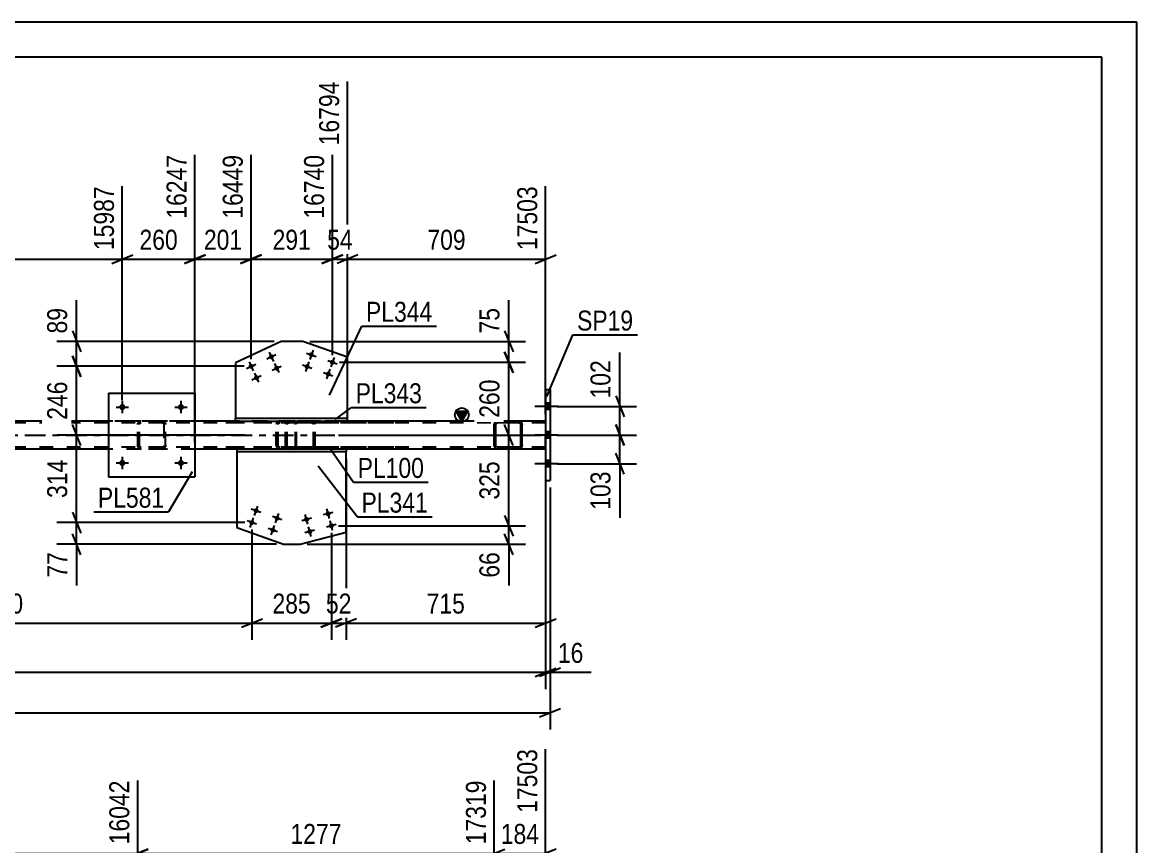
# Model space of a CAD drawing. Header units: millimetres. Extents: x 0 to 841, y 0 to 594.
# Drawn here: x 681.4 to 841, y 476.1 to 594 of the extents above; entities that cross this region are included whole.
import ezdxf

# ---------------------------------------------------------------- set-up
doc = ezdxf.new("R2010")
doc.units = ezdxf.units.MM
doc.linetypes.add('DXK_LINE_DOT2', pattern=[3.9198, 1.9599, -1.9599])
doc.linetypes.add('DXK_LINE_DOT3', pattern=[5.9187, 2.979, -0.9799, 0.9799, -0.9799])
doc.styles.add('Arial Narrow', font='ARIALN.TTF', dxfattribs={"height": 0.2})

# ---------------------------------------------------------------- blocks, each defined once
blk = doc.blocks.new('Unknown-122568727-1133')
at = {"color": 5, "linetype": 'Continuous'}
for p, q in [((841, 594), (0, 594)), ((841, 0), (841, 594)), ((836, 589), (5, 589)), ((836, 5), (836, 589))]:
    blk.add_line(p, q, dxfattribs=at)
blk = doc.blocks.new('Bolt-122568727-3893 - 3869')
at = {"linetype": 'Continuous'}
for points in [[(725.27, 523.31), (725.19, 523.29), (725.12, 523.29), (725.04, 523.31), (724.98, 523.34), (724.92, 523.39), (724.87, 523.45), (724.83, 523.51), (724.81, 523.59), (724.81, 523.66), (724.82, 523.74), (724.84, 523.81), (724.88, 523.87), (724.93, 523.92), (724.99, 523.97), (725.06, 524), (725.14, 524.01), (725.21, 524.01), (725.29, 523.99), (725.35, 523.96), (725.41, 523.91), (725.46, 523.85), (725.5, 523.79), (725.52, 523.72), (725.53, 523.64), (725.52, 523.57), (725.49, 523.49), (725.45, 523.43), (725.4, 523.38), (725.34, 523.33)], [(722.17, 522.48), (722.1, 522.47), (722.03, 522.47), (721.95, 522.49), (721.88, 522.52), (721.82, 522.57), (721.78, 522.62), (721.74, 522.69), (721.72, 522.76), (721.71, 522.84), (721.72, 522.91), (721.75, 522.98), (721.79, 523.05), (721.84, 523.1), (721.9, 523.14), (721.97, 523.17), (722.05, 523.19), (722.12, 523.18), (722.19, 523.17), (722.26, 523.13), (722.32, 523.09), (722.37, 523.03), (722.41, 522.96), (722.43, 522.89), (722.43, 522.82), (722.42, 522.74), (722.4, 522.67), (722.36, 522.61), (722.31, 522.55), (722.24, 522.51)], [(725.73, 521.57), (725.66, 521.55), (725.58, 521.55), (725.51, 521.57), (725.44, 521.6), (725.38, 521.65), (725.33, 521.71), (725.3, 521.77), (725.27, 521.85), (725.27, 521.92), (725.28, 522), (725.3, 522.07), (725.34, 522.13), (725.39, 522.19), (725.46, 522.23), (725.53, 522.26), (725.6, 522.27), (725.68, 522.27), (725.75, 522.25), (725.82, 522.22), (725.88, 522.17), (725.93, 522.11), (725.96, 522.05), (725.98, 521.98), (725.99, 521.9), (725.98, 521.83), (725.95, 521.76), (725.91, 521.69), (725.86, 521.64), (725.8, 521.59)], [(722.64, 520.74), (722.56, 520.73), (722.49, 520.73), (722.41, 520.75), (722.35, 520.78), (722.29, 520.83), (722.24, 520.89), (722.2, 520.95), (722.18, 521.02), (722.18, 521.1), (722.19, 521.17), (722.21, 521.24), (722.25, 521.31), (722.3, 521.36), (722.36, 521.41), (722.43, 521.43), (722.51, 521.45), (722.58, 521.45), (722.66, 521.43), (722.72, 521.39), (722.78, 521.35), (722.83, 521.29), (722.87, 521.23), (722.89, 521.15), (722.9, 521.08), (722.89, 521), (722.86, 520.93), (722.82, 520.87), (722.77, 520.81), (722.71, 520.77)]]:
    blk.add_hatch(color=1, dxfattribs=at).paths.add_polyline_path(points)
at = {"color": 1, "linetype": 'Continuous'}
for p, q in [((725.86, 523.84), (724.47, 523.47)), ((725.35, 522.95), (724.98, 524.35)), ((722.77, 523.01), (721.38, 522.64)), ((722.26, 522.13), (721.89, 523.52)), ((726.32, 522.1), (724.93, 521.73)), ((725.81, 521.22), (725.44, 522.61)), ((723.23, 521.27), (721.84, 520.9)), ((722.72, 520.39), (722.35, 521.78))]:
    blk.add_line(p, q, dxfattribs=at)
blk = doc.blocks.new('Part-122568727-4022 - 3869')
at = {"linetype": 'Continuous'}
blk.add_hatch(color=2, dxfattribs=at).paths.add_polyline_path([(744.32, 536.91), (743.52, 538.31), (745.12, 538.31)])
at = {"color": 2, "linetype": 'Continuous'}
for p, q in [((744.32, 536.91), (743.52, 538.31)), ((743.52, 538.31), (745.12, 538.31)), ((745.12, 538.31), (744.32, 536.91)), ((693.68, 536.91), (655, 536.91)), ((711.91, 536.91), (706.08, 536.91)), ((756.32, 536.91), (727.94, 536.91)), ((693.68, 532.91), (655, 532.91)), ((712.07, 532.91), (706.08, 532.91)), ((749.44, 532.91), (727.73, 532.91)), ((756.32, 532.91), (752.49, 532.91))]:
    blk.add_line(p, q, dxfattribs=at)
at = {"color": 7, "linetype": 'DXK_LINE_DOT2'}
for p, q in [((756.32, 536.67), (113.52, 536.67)), ((727.94, 536.91), (131.8, 536.91)), ((706.08, 536.91), (693.68, 536.91)), ((756.32, 532.91), (756.32, 536.91)), ((756.32, 533.15), (113.52, 533.15)), ((706.08, 532.91), (693.68, 532.91)), ((727.73, 532.91), (712.07, 532.91)), ((752.49, 532.91), (749.44, 532.91))]:
    blk.add_line(p, q, dxfattribs=at)
at = {"color": 7, "linetype": 'DXK_LINE_DOT3'}
blk.add_line((113.52, 534.91), (756.32, 534.91), dxfattribs=at)
at = {"color": 2, "linetype": 'Continuous'}
blk.add_circle((744.32, 537.81), 1, dxfattribs=at)
blk = doc.blocks.new('Bolt-122568727-3894 - 3869')
at = {"linetype": 'Continuous'}
for points in [[(714.5, 524.19, -1), (715.18, 523.95, -1)], [(713.9, 522.49, -1), (714.58, 522.25, -1)], [(717.51, 523.12, -1), (718.19, 522.88, -1)], [(716.91, 521.42, -1), (717.59, 521.18, -1)]]:
    blk.add_hatch(color=1, dxfattribs=at).paths.add_polyline_path(points)
at = {"color": 1, "linetype": 'Continuous'}
for p, q in [((715.52, 523.83), (714.16, 524.31)), ((714.6, 523.39), (715.08, 524.75)), ((717.61, 522.32), (718.09, 523.68)), ((714.91, 522.13), (713.56, 522.61)), ((714, 521.69), (714.48, 523.05)), ((718.53, 522.76), (717.18, 523.24)), ((717.93, 521.06), (716.57, 521.54)), ((717.01, 520.62), (717.49, 521.98))]:
    blk.add_line(p, q, dxfattribs=at)
blk = doc.blocks.new('Part-122568727-3909 - 3869')
at = {"color": 2, "linetype": 'Continuous'}
for p, q in [((727.73, 532.91), (712.07, 532.91)), ((712.07, 532.91), (712.07, 532.51)), ((727.73, 532.51), (712.07, 532.51)), ((727.73, 532.91), (727.73, 532.51))]:
    blk.add_line(p, q, dxfattribs=at)
blk = doc.blocks.new('Part-122568727-3914 - 3869')
at = {"color": 2, "linetype": 'Continuous'}
for p, q in [((712.07, 532.51), (712.07, 521.65)), ((727.73, 521.02), (727.73, 532.51)), ((712.07, 521.65), (718.79, 519.27)), ((721.16, 519.27), (727.73, 521.02)), ((718.79, 519.27), (721.16, 519.27))]:
    blk.add_line(p, q, dxfattribs=at)
at = {"color": 7, "linetype": 'DXK_LINE_DOT2'}
blk.add_line((727.73, 532.51), (712.07, 532.51), dxfattribs=at)
blk = doc.blocks.new('Bolt-122568727-3920 - 3869')
at = {"linetype": 'Continuous'}
for points in [[(723.1, 546.28, -1), (722.42, 546.52, -1)], [(722.5, 544.59, -1), (721.82, 544.83, -1)], [(726.12, 545.21, -1), (725.44, 545.45, -1)], [(725.52, 543.52, -1), (724.84, 543.76, -1)]]:
    blk.add_hatch(color=1, dxfattribs=at).paths.add_polyline_path(points)
at = {"color": 1, "linetype": 'Continuous'}
for p, q in [((722.08, 546.64), (723.44, 546.16)), ((723, 547.08), (722.52, 545.73)), ((726.02, 546.01), (725.54, 544.66)), ((721.48, 544.95), (722.84, 544.47)), ((722.4, 545.39), (721.92, 544.03)), ((725.1, 545.58), (726.46, 545.09)), ((724.5, 543.88), (725.86, 543.4)), ((725.42, 544.32), (724.94, 542.96))]:
    blk.add_line(p, q, dxfattribs=at)
blk = doc.blocks.new('Part-122568727-3985 - 3869')
at = {"color": 7, "linetype": 'DXK_LINE_DOT2'}
for p, q in [((720.33, 536.91), (708.18, 536.91)), ((720.33, 536.67), (708.18, 536.67)), ((717.78, 536.62), (717.74, 536.43)), ((717.74, 533.39), (717.74, 536.43)), ((717.99, 536.43), (718.01, 536.53)), ((717.99, 533.39), (717.99, 536.43)), ((718.01, 536.53), (718.07, 536.6)), ((718.24, 536.91), (718.05, 536.88)), ((718.07, 536.6), (718.15, 536.66)), ((718.15, 536.66), (718.24, 536.67)), ((719.06, 536.67), (719.06, 536.91)), ((720.44, 536.88), (720.33, 536.91)), ((720.33, 536.67), (720.39, 536.66)), ((720.39, 536.66), (720.43, 536.6)), ((720.43, 536.6), (720.46, 536.53)), ((720.53, 536.77), (720.44, 536.88)), ((720.46, 536.53), (720.47, 536.43)), ((720.47, 533.39), (720.47, 536.43)), ((720.58, 536.62), (720.53, 536.77)), ((720.61, 536.43), (720.58, 536.62)), ((720.61, 533.39), (720.61, 536.43)), ((717.74, 533.39), (717.78, 533.21)), ((718.01, 533.3), (717.99, 533.39)), ((718.07, 533.22), (718.01, 533.3)), ((720.46, 533.3), (720.43, 533.22)), ((720.47, 533.39), (720.46, 533.3)), ((720.58, 533.21), (720.61, 533.39)), ((720.33, 533.15), (708.18, 533.15)), ((720.33, 532.91), (708.18, 532.91)), ((718.05, 532.95), (718.24, 532.91)), ((718.15, 533.17), (718.07, 533.22)), ((718.24, 533.15), (718.15, 533.17)), ((719.06, 532.91), (719.06, 533.15)), ((720.39, 533.17), (720.33, 533.15)), ((720.33, 532.91), (720.44, 532.95)), ((720.43, 533.22), (720.39, 533.17)), ((720.44, 532.95), (720.53, 533.06)), ((720.53, 533.06), (720.58, 533.21))]:
    blk.add_line(p, q, dxfattribs=at)
for centre, start, end in [((718.23, 536.42), 111.194, 156.1505), ((718.23, 533.41), 203.8495, 248.806)]:
    blk.add_arc(centre, 0.492, start, end, dxfattribs=at)
blk = doc.blocks.new('Bolt-122568727-3921 - 3869')
at = {"linetype": 'Continuous'}
for points in [[(717.35, 546.27, -1), (716.7, 545.96, -1)], [(714.46, 544.9, -1), (713.81, 544.59, -1)], [(718.12, 544.64, -1), (717.47, 544.33, -1)], [(715.23, 543.27, -1), (714.58, 542.96, -1)]]:
    blk.add_hatch(color=1, dxfattribs=at).paths.add_polyline_path(points)
at = {"color": 1, "linetype": 'Continuous'}
for p, q in [((716.38, 545.81), (717.68, 546.42)), ((716.72, 546.76), (717.34, 545.46)), ((713.48, 544.44), (714.79, 545.05)), ((713.83, 545.4), (714.44, 544.09)), ((717.15, 544.18), (718.45, 544.79)), ((717.49, 545.14), (718.1, 543.84)), ((714.25, 542.81), (715.56, 543.43)), ((714.6, 543.77), (715.21, 542.47))]:
    blk.add_line(p, q, dxfattribs=at)
blk = doc.blocks.new('Part-122568727-3926 - 3869')
at = {"color": 2, "linetype": 'Continuous'}
for p, q in [((711.91, 536.91), (711.91, 537.31)), ((711.91, 537.31), (727.94, 537.31)), ((711.91, 536.91), (727.94, 536.91)), ((727.94, 536.91), (727.94, 537.31))]:
    blk.add_line(p, q, dxfattribs=at)
blk = doc.blocks.new('Part-122568727-3931 - 3869')
at = {"color": 2, "linetype": 'Continuous'}
for p, q in [((718.43, 548.32), (711.91, 545.24)), ((721.53, 548.32), (718.43, 548.32)), ((727.94, 546.05), (721.53, 548.32)), ((727.94, 537.31), (727.94, 546.05)), ((711.91, 545.24), (711.91, 537.31))]:
    blk.add_line(p, q, dxfattribs=at)
at = {"color": 7, "linetype": 'DXK_LINE_DOT2'}
blk.add_line((711.91, 537.31), (727.94, 537.31), dxfattribs=at)
blk = doc.blocks.new('Part-122568727-4027 - 3869')
at = {"color": 7, "linetype": 'DXK_LINE_DOT2'}
for p, q in [((719.1, 536.62), (719.06, 536.43)), ((719.06, 533.39), (719.06, 536.43)), ((719.31, 536.43), (719.33, 536.53)), ((719.31, 533.39), (719.31, 536.43)), ((719.33, 536.53), (719.39, 536.6)), ((719.57, 536.91), (719.37, 536.88)), ((719.39, 536.6), (719.47, 536.66)), ((719.47, 536.66), (719.57, 536.67)), ((734.56, 536.91), (719.57, 536.91)), ((734.56, 536.67), (719.57, 536.67)), ((723, 536.88), (722.8, 536.91)), ((722.8, 536.67), (722.9, 536.66)), ((722.9, 536.66), (722.98, 536.6)), ((722.98, 536.6), (723.04, 536.53)), ((723.04, 536.53), (723.06, 536.43)), ((723.06, 533.39), (723.06, 536.43)), ((723.31, 536.43), (723.28, 536.62)), ((723.31, 533.39), (723.31, 536.43)), ((719.06, 533.39), (719.1, 533.21)), ((719.33, 533.3), (719.31, 533.39)), ((719.39, 533.22), (719.33, 533.3)), ((723.04, 533.3), (722.98, 533.22)), ((723.06, 533.39), (723.04, 533.3)), ((723.28, 533.21), (723.31, 533.39)), ((719.37, 532.95), (719.57, 532.91)), ((719.47, 533.17), (719.39, 533.22)), ((719.57, 533.15), (719.47, 533.17)), ((734.56, 533.15), (719.57, 533.15)), ((734.56, 532.91), (719.57, 532.91)), ((722.9, 533.17), (722.8, 533.15)), ((722.8, 532.91), (723, 532.95)), ((722.98, 533.22), (722.9, 533.17))]:
    blk.add_line(p, q, dxfattribs=at)
for centre, start, end in [((719.55, 536.41), 110.7583, 155.68), ((722.82, 536.41), 24.32, 69.2417), ((719.55, 533.42), 204.32, 249.2417), ((722.82, 533.42), 290.7583, 335.68)]:
    blk.add_arc(centre, 0.496, start, end, dxfattribs=at)
blk = doc.blocks.new('Bolt-122568727-3963 - 3869')
at = {"linetype": 'Continuous'}
for points in [[(756.96, 538.57), (756.96, 539.45), (756.32, 539.45), (756.32, 538.57)], [(756.96, 538.57), (756.96, 539.45), (756.32, 539.45), (756.32, 538.57)], [(756.96, 538.57), (756.96, 539.45), (756.32, 539.45), (756.32, 538.57)], [(756.96, 534.47), (756.96, 535.35), (756.32, 535.35), (756.32, 534.47)], [(756.96, 534.47), (756.96, 535.35), (756.32, 535.35), (756.32, 534.47)], [(756.96, 530.37), (756.96, 531.25), (756.32, 531.25), (756.32, 530.37)], [(756.96, 530.37), (756.96, 531.25), (756.32, 531.25), (756.32, 530.37)], [(756.96, 530.37), (756.96, 531.25), (756.32, 531.25), (756.32, 530.37)]]:
    blk.add_hatch(color=1, dxfattribs=at).paths.add_polyline_path(points)
at = {"color": 1, "linetype": 'Continuous'}
for p, q in [((758.12, 539.01), (754.8, 539.01)), ((758.12, 539.01), (754.8, 539.01)), ((758.12, 539.01), (754.8, 539.01)), ((756.96, 539.45), (756.32, 539.45)), ((756.96, 539.45), (756.32, 539.45)), ((756.96, 539.45), (756.32, 539.45)), ((756.96, 538.57), (756.32, 538.57)), ((756.96, 538.57), (756.32, 538.57)), ((756.96, 538.57), (756.32, 538.57)), ((758.12, 534.91), (754.8, 534.91)), ((758.12, 534.91), (754.8, 534.91)), ((756.96, 535.35), (756.32, 535.35)), ((756.96, 535.35), (756.32, 535.35)), ((756.96, 534.47), (756.32, 534.47)), ((756.96, 534.47), (756.32, 534.47)), ((758.12, 530.81), (754.8, 530.81)), ((758.12, 530.81), (754.8, 530.81)), ((758.12, 530.81), (754.8, 530.81)), ((756.96, 531.25), (756.32, 531.25)), ((756.96, 531.25), (756.32, 531.25)), ((756.96, 531.25), (756.32, 531.25)), ((756.96, 530.37), (756.32, 530.37)), ((756.96, 530.37), (756.32, 530.37)), ((756.96, 530.37), (756.32, 530.37))]:
    blk.add_line(p, q, dxfattribs=at)
blk = doc.blocks.new('Part-122568727-4071 - 3869')
at = {"color": 2, "linetype": 'Continuous'}
for p, q in [((749, 536.62), (748.97, 536.43)), ((748.97, 533.39), (748.97, 536.43)), ((749.21, 536.43), (749.22, 536.52)), ((749.21, 533.39), (749.21, 536.43)), ((749.22, 536.52), (749.28, 536.6)), ((749.45, 536.91), (749.26, 536.88)), ((749.28, 536.6), (749.35, 536.65)), ((749.35, 536.65), (749.45, 536.67)), ((752.49, 536.91), (749.45, 536.91)), ((752.49, 536.67), (749.45, 536.67)), ((752.67, 536.88), (752.49, 536.91)), ((752.49, 536.67), (752.58, 536.65)), ((752.58, 536.65), (752.66, 536.6)), ((752.66, 536.6), (752.71, 536.52)), ((752.71, 536.52), (752.73, 536.43)), ((752.73, 536.43), (752.73, 533.39)), ((752.97, 536.43), (752.93, 536.62)), ((752.97, 533.39), (752.97, 536.43)), ((748.97, 533.39), (749, 533.21)), ((749.22, 533.3), (749.21, 533.39)), ((749.28, 533.22), (749.22, 533.3)), ((752.71, 533.3), (752.66, 533.22)), ((752.73, 533.39), (752.71, 533.3)), ((752.93, 533.21), (752.97, 533.39)), ((749.26, 532.95), (749.45, 532.91)), ((749.35, 533.17), (749.28, 533.22)), ((749.45, 533.15), (749.35, 533.17)), ((752.49, 533.15), (749.45, 533.15)), ((752.49, 532.91), (749.45, 532.91)), ((752.58, 533.17), (752.49, 533.15)), ((752.49, 532.91), (752.67, 532.95)), ((752.66, 533.22), (752.58, 533.17))]:
    blk.add_line(p, q, dxfattribs=at)
at = {"color": 7, "linetype": 'DXK_LINE_DOT2'}
for p, q in [((748.97, 536.43), (749, 536.62)), ((749.26, 536.88), (749.45, 536.91)), ((752.49, 536.91), (752.67, 536.88)), ((752.93, 536.62), (752.97, 536.43)), ((749, 533.21), (748.97, 533.39)), ((752.97, 533.39), (752.93, 533.21)), ((749.45, 532.91), (749.26, 532.95)), ((752.67, 532.95), (752.49, 532.91))]:
    blk.add_line(p, q, dxfattribs=at)
at = {"color": 7, "linetype": 'DXK_LINE_DOT3'}
blk.add_line((750.97, 534.91), (750.97, 534.91), dxfattribs=at)
at = {"color": 2, "linetype": 'Continuous'}
for centre, start, end in [((749.45, 536.43), 112.5, 157.5), ((752.49, 536.43), 22.5, 67.5), ((749.45, 533.39), 202.5, 247.5), ((752.49, 533.39), 292.5, 337.5)]:
    blk.add_arc(centre, 0.48, start, end, dxfattribs=at)
at = {"color": 7, "linetype": 'DXK_LINE_DOT2'}
for centre, start, end in [((749.45, 536.43), 112.5, 157.5), ((752.49, 536.43), 22.5, 67.5), ((749.45, 533.39), 202.5, 247.5), ((752.49, 533.39), 292.5, 337.5)]:
    blk.add_arc(centre, 0.48, start, end, dxfattribs=at)
blk = doc.blocks.new('Bolt-122568727-4073 - 3869')
at = {"linetype": 'Continuous'}
for points in [[(696.12, 538.91, -1), (695.24, 538.91, -1)], [(704.52, 538.91, -1), (703.64, 538.91, -1)]]:
    blk.add_hatch(color=1, dxfattribs=at).paths.add_polyline_path(points)
at = {"color": 1, "linetype": 'Continuous'}
for p, q in [((695.68, 539.79), (695.68, 538.03)), ((704.08, 539.79), (704.08, 538.03)), ((694.8, 538.91), (696.56, 538.91)), ((703.2, 538.91), (704.96, 538.91))]:
    blk.add_line(p, q, dxfattribs=at)
blk = doc.blocks.new('Part-122568727-4090 - 3869')
at = {"color": 7, "linetype": 'DXK_LINE_DOT2'}
for p, q in [((697.88, 536.43), (697.92, 536.62)), ((697.92, 536.62), (697.88, 536.43)), ((697.88, 533.39), (697.88, 536.43)), ((698.12, 536.43), (698.14, 536.52)), ((698.12, 533.39), (698.12, 536.43)), ((698.14, 536.52), (698.2, 536.6)), ((698.18, 536.88), (698.36, 536.91)), ((698.36, 536.91), (698.18, 536.88)), ((698.2, 536.6), (698.27, 536.65)), ((698.27, 536.65), (698.36, 536.67)), ((701.4, 536.91), (698.36, 536.91)), ((701.4, 536.67), (698.36, 536.67)), ((701.4, 536.91), (701.59, 536.88)), ((701.59, 536.88), (701.4, 536.91)), ((701.4, 536.67), (701.5, 536.65)), ((701.5, 536.65), (701.57, 536.6)), ((701.57, 536.6), (701.63, 536.52)), ((701.63, 536.52), (701.64, 536.43)), ((701.64, 536.43), (701.64, 533.39)), ((701.85, 536.62), (701.88, 536.43)), ((701.88, 536.43), (701.85, 536.62)), ((701.88, 533.39), (701.88, 536.43)), ((697.92, 533.21), (697.88, 533.39)), ((697.88, 533.39), (697.92, 533.21)), ((698.14, 533.3), (698.12, 533.39)), ((698.2, 533.22), (698.14, 533.3)), ((701.63, 533.3), (701.57, 533.22)), ((701.64, 533.39), (701.63, 533.3)), ((701.88, 533.39), (701.85, 533.21)), ((701.85, 533.21), (701.88, 533.39)), ((698.36, 532.91), (698.18, 532.95)), ((698.18, 532.95), (698.36, 532.91)), ((698.27, 533.17), (698.2, 533.22)), ((698.36, 533.15), (698.27, 533.17)), ((701.4, 533.15), (698.36, 533.15)), ((701.4, 532.91), (698.36, 532.91)), ((701.5, 533.17), (701.4, 533.15)), ((701.59, 532.95), (701.4, 532.91)), ((701.4, 532.91), (701.59, 532.95)), ((701.57, 533.22), (701.5, 533.17))]:
    blk.add_line(p, q, dxfattribs=at)
at = {"color": 7, "linetype": 'DXK_LINE_DOT3'}
blk.add_line((699.88, 534.91), (699.88, 534.91), dxfattribs=at)
at = {"color": 7, "linetype": 'DXK_LINE_DOT2'}
for centre, start, end in [((698.36, 536.43), 112.5, 157.5), ((698.36, 536.43), 112.5, 157.5), ((701.4, 536.43), 22.5, 67.5), ((701.4, 536.43), 22.5, 67.5), ((698.36, 533.39), 202.5, 247.5), ((698.36, 533.39), 202.5, 247.5), ((701.4, 533.39), 292.5, 337.5), ((701.4, 533.39), 292.5, 337.5)]:
    blk.add_arc(centre, 0.48, start, end, dxfattribs=at)
blk = doc.blocks.new('Part-122568727-4095 - 3869')
at = {"color": 2, "linetype": 'Continuous'}
for p, q in [((693.68, 540.91), (693.68, 528.91)), ((693.68, 540.91), (706.08, 540.91)), ((706.08, 540.91), (706.08, 528.91)), ((693.68, 528.91), (706.08, 528.91))]:
    blk.add_line(p, q, dxfattribs=at)
blk = doc.blocks.new('Bolt-122568727-4096 - 3869')
at = {"linetype": 'Continuous'}
for points in [[(696.12, 530.91, -1), (695.24, 530.91, -1)], [(704.52, 530.91, -1), (703.64, 530.91, -1)]]:
    blk.add_hatch(color=1, dxfattribs=at).paths.add_polyline_path(points)
at = {"color": 1, "linetype": 'Continuous'}
for p, q in [((695.68, 531.79), (695.68, 530.03)), ((704.08, 531.79), (704.08, 530.03)), ((694.8, 530.91), (696.56, 530.91)), ((703.2, 530.91), (704.96, 530.91))]:
    blk.add_line(p, q, dxfattribs=at)
blk = doc.blocks.new('Part-122568727-4115 - 3869')
at = {"color": 2, "linetype": 'Continuous'}
for p, q in [((756.32, 541.41), (756.96, 541.41)), ((756.32, 541.41), (756.32, 528.41)), ((756.96, 541.41), (756.96, 528.41)), ((756.32, 528.41), (756.96, 528.41))]:
    blk.add_line(p, q, dxfattribs=at)
blk = doc.blocks.new('StraightDimension-122568727-12435 - 3869')
at = {"color": 7, "linetype": 'Continuous'}
for p, q in [((713.24, 534.91), (686.28, 534.91)), ((689.73, 533.41), (688.53, 536.41)), ((689.13, 522.37), (689.13, 534.91)), ((688.53, 523.87), (689.73, 520.87)), ((713.24, 522.37), (686.28, 522.37))]:
    blk.add_line(p, q, dxfattribs=at)
at = {"color": 0}
blk.add_wipeout([(688.38, 531.99), (684.18, 531.99), (684.18, 525.3), (688.38, 525.3)], dxfattribs=at)
at = {"color": 3, "style": 'Arial Narrow'}
blk.add_text('314', height=2.863, rotation=90.0002, dxfattribs=at).set_placement((687.78, 525.9))
blk = doc.blocks.new('StraightDimension-122568727-12487 - 3869')
at = {"color": 7, "linetype": 'Continuous'}
for p, q in [((750.45, 546.83), (751.65, 543.83)), ((726.78, 545.33), (753.45, 545.33)), ((751.05, 534.91), (751.05, 545.33)), ((726.63, 534.91), (753.45, 534.91)), ((751.65, 533.41), (750.45, 536.41))]:
    blk.add_line(p, q, dxfattribs=at)
at = {"color": 0}
blk.add_wipeout([(750.3, 543.47), (746.1, 543.47), (746.1, 536.78), (750.3, 536.78)], dxfattribs=at)
at = {"color": 3, "style": 'Arial Narrow'}
blk.add_text('260', height=2.863, rotation=90.0002, dxfattribs=at).set_placement((749.7, 537.38))
blk = doc.blocks.new('StraightDimension-122568727-12327 - 3869')
at = {"color": 7, "linetype": 'Continuous'}
for p, q in [((766.36, 540.51), (767.56, 537.51)), ((757.96, 539.01), (769.36, 539.01)), ((766.96, 534.91), (766.96, 539.01)), ((757.96, 534.91), (769.36, 534.91)), ((767.56, 533.41), (766.36, 536.41))]:
    blk.add_line(p, q, dxfattribs=at)
at = {"color": 0}
blk.add_wipeout([(766.21, 546.22), (762.01, 546.22), (762.01, 539.54), (766.21, 539.54)], dxfattribs=at)
at = {"color": 7, "linetype": 'Continuous'}
blk.add_line((766.96, 539.01), (766.96, 546.75), dxfattribs=at)
blk.add_line((766.96, 539.01), (766.96, 546.75), dxfattribs=at)
at = {"color": 3, "style": 'Arial Narrow'}
blk.add_text('102', height=2.863, rotation=90.0002, dxfattribs=at).set_placement((765.61, 540.14))
blk = doc.blocks.new('StraightDimension-122568727-12597 - 3869')
at = {"color": 7, "linetype": 'Continuous'}
for p, q in [((706.08, 533.91), (706.08, 575.03)), ((695.68, 539.91), (695.68, 570.53)), ((694.18, 559.49), (697.18, 560.69)), ((707.58, 560.69), (704.58, 559.49)), ((695.68, 560.09), (706.08, 560.09))]:
    blk.add_line(p, q, dxfattribs=at)
at = {"color": 0}
blk.add_wipeout([(704.23, 560.84), (704.23, 565.04), (697.54, 565.04), (697.54, 560.84)], dxfattribs=at)
at = {"color": 3, "style": 'Arial Narrow'}
blk.add_text('260', height=2.863, dxfattribs=at).set_placement((698.14, 561.44))
at = {"color": 0, "linetype": 'Continuous'}
blk.add_wipeout([(705.48, 575.63), (701.28, 575.63), (701.28, 565.29), (705.48, 565.29)], dxfattribs=at)
at = {"color": 3, "linetype": 'Continuous', "style": 'Arial Narrow'}
blk.add_text('16247', height=2.863, rotation=90.0002, dxfattribs=at).set_placement((704.88, 565.89))
blk = doc.blocks.new('StraightDimension-122568727-12433 - 3869')
at = {"color": 7, "linetype": 'Continuous'}
for p, q in [((688.53, 549.82), (689.73, 546.82)), ((717.43, 548.32), (686.28, 548.32)), ((689.13, 544.75), (689.13, 548.32)), ((689.73, 543.25), (688.53, 546.25)), ((713.13, 544.75), (686.28, 544.75))]:
    blk.add_line(p, q, dxfattribs=at)
at = {"color": 0}
blk.add_wipeout([(688.38, 553.71), (684.18, 553.71), (684.18, 548.85), (688.38, 548.85)], dxfattribs=at)
at = {"color": 7, "linetype": 'Continuous'}
blk.add_line((689.13, 548.32), (689.13, 554.23), dxfattribs=at)
blk.add_line((689.13, 548.32), (689.13, 554.23), dxfattribs=at)
at = {"color": 3, "style": 'Arial Narrow'}
blk.add_text('89', height=2.863, rotation=90.0002, dxfattribs=at).set_placement((687.78, 549.45))
blk = doc.blocks.new('StraightDimension-122568727-12436 - 3869')
at = {"color": 7, "linetype": 'Continuous'}
for p, q in [((688.53, 523.87), (689.73, 520.87)), ((713.24, 522.37), (686.28, 522.37)), ((689.13, 519.27), (689.13, 522.37)), ((689.73, 517.77), (688.53, 520.77)), ((717.79, 519.27), (686.28, 519.27))]:
    blk.add_line(p, q, dxfattribs=at)
at = {"color": 0}
blk.add_wipeout([(688.38, 518.75), (684.18, 518.75), (684.18, 513.89), (688.38, 513.89)], dxfattribs=at)
at = {"color": 7, "linetype": 'Continuous'}
blk.add_line((689.13, 519.27), (689.13, 513.37), dxfattribs=at)
blk.add_line((689.13, 519.27), (689.13, 513.37), dxfattribs=at)
at = {"color": 3, "style": 'Arial Narrow'}
blk.add_text('77', height=2.863, rotation=90.0002, dxfattribs=at).set_placement((687.78, 514.49))
blk = doc.blocks.new('StraightDimension-122568727-4487 - 3869')
at = {"color": 7, "linetype": 'Continuous'}
for p, q in [((756.96, 527.41), (756.96, 492.75)), ((70.96, 495.15), (756.96, 495.15)), ((755.46, 494.55), (758.46, 495.75))]:
    blk.add_line(p, q, dxfattribs=at)
blk = doc.blocks.new('StraightDimension-122568727-12596 - 3869')
at = {"color": 7, "linetype": 'Continuous'}
for p, q in [((706.08, 533.91), (706.08, 575.03)), ((714.13, 545.75), (714.13, 575.03)), ((704.58, 559.49), (707.58, 560.69)), ((715.63, 560.69), (712.63, 559.49)), ((706.08, 560.09), (714.13, 560.09))]:
    blk.add_line(p, q, dxfattribs=at)
at = {"color": 0}
blk.add_wipeout([(713.45, 560.84), (713.45, 565.04), (706.77, 565.04), (706.77, 560.84)], dxfattribs=at)
at = {"color": 3, "style": 'Arial Narrow'}
blk.add_text('201', height=2.863, dxfattribs=at).set_placement((707.37, 561.44))
at = {"color": 0, "linetype": 'Continuous'}
blk.add_wipeout([(713.53, 575.63), (709.33, 575.63), (709.33, 565.29), (713.53, 565.29)], dxfattribs=at)
at = {"color": 3, "linetype": 'Continuous', "style": 'Arial Narrow'}
blk.add_text('16449', height=2.863, rotation=90.0002, dxfattribs=at).set_placement((712.93, 565.89))
blk = doc.blocks.new('StraightDimension-122568727-4309 - 3869')
at = {"color": 7, "linetype": 'Continuous'}
for p, q in [((756.32, 531.91), (756.32, 505.6)), ((727.73, 531.51), (727.73, 505.6)), ((729.23, 508.6), (726.23, 507.4)), ((727.73, 508), (756.32, 508)), ((754.82, 507.4), (757.82, 508.6))]:
    blk.add_line(p, q, dxfattribs=at)
at = {"color": 0}
blk.add_wipeout([(745.36, 508.75), (745.36, 512.95), (738.68, 512.95), (738.68, 508.75)], dxfattribs=at)
at = {"color": 3, "style": 'Arial Narrow'}
blk.add_text('715', height=2.863, dxfattribs=at).set_placement((739.28, 509.35))
blk = doc.blocks.new('StraightDimension-122568727-4315 - 3869')
at = {"color": 7, "linetype": 'Continuous'}
for p, q in [((727.73, 531.51), (727.73, 505.6)), ((725.63, 520.91), (725.63, 505.6)), ((724.13, 507.4), (727.13, 508.6)), ((725.63, 508), (727.73, 508)), ((729.23, 508.6), (726.23, 507.4))]:
    blk.add_line(p, q, dxfattribs=at)
at = {"color": 0}
blk.add_wipeout([(729.11, 508.75), (729.11, 512.95), (724.25, 512.95), (724.25, 508.75)], dxfattribs=at)
at = {"color": 3, "style": 'Arial Narrow'}
blk.add_text('52', height=2.863, dxfattribs=at).set_placement((724.85, 509.35))
blk = doc.blocks.new('StraightDimension-122568727-4323 - 3869')
at = {"color": 7, "linetype": 'Continuous'}
for p, q in [((714.24, 521.37), (714.24, 505.6)), ((725.63, 520.91), (725.63, 505.6)), ((712.74, 507.4), (715.74, 508.6)), ((714.24, 508), (725.63, 508)), ((727.13, 508.6), (724.13, 507.4))]:
    blk.add_line(p, q, dxfattribs=at)
at = {"color": 0}
blk.add_wipeout([(723.27, 508.75), (723.27, 512.95), (716.59, 512.95), (716.59, 508.75)], dxfattribs=at)
at = {"color": 3, "style": 'Arial Narrow'}
blk.add_text('285', height=2.863, dxfattribs=at).set_placement((717.19, 509.35))
blk = doc.blocks.new('StraightDimension-122568727-4333 - 3869')
at = {"color": 7, "linetype": 'Continuous'}
for p, q in [((641.42, 531.51), (641.42, 505.6)), ((714.24, 521.37), (714.24, 505.6)), ((642.92, 508.6), (639.92, 507.4)), ((641.42, 508), (714.24, 508)), ((712.74, 507.4), (715.74, 508.6))]:
    blk.add_line(p, q, dxfattribs=at)
at = {"color": 0}
blk.add_wipeout([(682.09, 508.75), (682.09, 512.95), (673.57, 512.95), (673.57, 508.75)], dxfattribs=at)
at = {"color": 3, "style": 'Arial Narrow'}
blk.add_text('1820', height=2.863, dxfattribs=at).set_placement((674.17, 509.35))
blk = doc.blocks.new('StraightDimension-122568727-4498 - 3869')
at = {"color": 7, "linetype": 'Continuous'}
for p, q in [((756.32, 527.41), (756.32, 498.54)), ((756.96, 527.41), (756.96, 498.54)), ((754.82, 500.34), (757.82, 501.54)), ((758.46, 501.54), (755.46, 500.34)), ((756.32, 500.94), (756.96, 500.94))]:
    blk.add_line(p, q, dxfattribs=at)
at = {"color": 0}
blk.add_wipeout([(762.34, 501.69), (762.34, 505.89), (757.48, 505.89), (757.48, 501.69)], dxfattribs=at)
at = {"color": 7, "linetype": 'Continuous'}
blk.add_line((756.96, 500.94), (762.86, 500.94), dxfattribs=at)
blk.add_line((756.96, 500.94), (762.86, 500.94), dxfattribs=at)
at = {"color": 3, "style": 'Arial Narrow'}
blk.add_text('16', height=2.863, dxfattribs=at).set_placement((758.08, 502.29))
blk = doc.blocks.new('StraightDimension-122568727-4508 - 3869')
at = {"color": 7, "linetype": 'Continuous'}
for p, q in [((756.32, 527.41), (756.32, 498.54)), ((754.82, 500.34), (757.82, 501.54)), ((71.6, 500.94), (756.32, 500.94))]:
    blk.add_line(p, q, dxfattribs=at)
blk = doc.blocks.new('StraightDimension-122568727-12328 - 3869')
at = {"color": 7, "linetype": 'Continuous'}
for p, q in [((757.96, 534.91), (769.36, 534.91)), ((766.36, 536.41), (767.56, 533.41)), ((766.96, 530.81), (766.96, 534.91)), ((767.56, 529.31), (766.36, 532.31)), ((757.96, 530.81), (769.36, 530.81))]:
    blk.add_line(p, q, dxfattribs=at)
at = {"color": 0}
blk.add_wipeout([(766.21, 530.29), (762.01, 530.29), (762.01, 523.61), (766.21, 523.61)], dxfattribs=at)
at = {"color": 7, "linetype": 'Continuous'}
blk.add_line((766.96, 530.81), (766.96, 523.08), dxfattribs=at)
blk.add_line((766.96, 530.81), (766.96, 523.08), dxfattribs=at)
at = {"color": 3, "style": 'Arial Narrow'}
blk.add_text('103', height=2.863, rotation=90.0002, dxfattribs=at).set_placement((765.61, 524.21))
blk = doc.blocks.new('StraightDimension-122568727-12434 - 3869')
at = {"color": 7, "linetype": 'Continuous'}
for p, q in [((688.53, 546.25), (689.73, 543.25)), ((713.13, 544.75), (686.28, 544.75)), ((689.13, 534.91), (689.13, 544.75)), ((713.24, 534.91), (686.28, 534.91)), ((689.73, 533.41), (688.53, 536.41))]:
    blk.add_line(p, q, dxfattribs=at)
at = {"color": 0}
blk.add_wipeout([(688.38, 543.17), (684.18, 543.17), (684.18, 536.49), (688.38, 536.49)], dxfattribs=at)
at = {"color": 3, "style": 'Arial Narrow'}
blk.add_text('246', height=2.863, rotation=90.0002, dxfattribs=at).set_placement((687.78, 537.09))
blk = doc.blocks.new('StraightDimension-122568727-12486 - 3869')
at = {"color": 7, "linetype": 'Continuous'}
for p, q in [((750.45, 549.82), (751.65, 546.82)), ((722.53, 548.32), (753.45, 548.32)), ((751.05, 545.33), (751.05, 548.32)), ((751.65, 543.83), (750.45, 546.83)), ((726.78, 545.33), (753.45, 545.33))]:
    blk.add_line(p, q, dxfattribs=at)
at = {"color": 0}
blk.add_wipeout([(750.3, 553.71), (746.1, 553.71), (746.1, 548.85), (750.3, 548.85)], dxfattribs=at)
at = {"color": 7, "linetype": 'Continuous'}
blk.add_line((751.05, 548.32), (751.05, 554.23), dxfattribs=at)
blk.add_line((751.05, 548.32), (751.05, 554.23), dxfattribs=at)
at = {"color": 3, "style": 'Arial Narrow'}
blk.add_text('75', height=2.863, rotation=90.0002, dxfattribs=at).set_placement((749.7, 549.45))
blk = doc.blocks.new('StraightDimension-122568727-12488 - 3869')
at = {"color": 7, "linetype": 'Continuous'}
for p, q in [((726.63, 534.91), (753.45, 534.91)), ((751.65, 533.41), (750.45, 536.41)), ((751.05, 521.91), (751.05, 534.91)), ((750.45, 523.41), (751.65, 520.41)), ((726.63, 521.91), (753.45, 521.91))]:
    blk.add_line(p, q, dxfattribs=at)
at = {"color": 0}
blk.add_wipeout([(750.3, 531.75), (746.1, 531.75), (746.1, 525.07), (750.3, 525.07)], dxfattribs=at)
at = {"color": 3, "style": 'Arial Narrow'}
blk.add_text('325', height=2.863, rotation=90.0002, dxfattribs=at).set_placement((749.7, 525.67))
blk = doc.blocks.new('StraightDimension-122568727-12489 - 3869')
at = {"color": 7, "linetype": 'Continuous'}
for p, q in [((750.45, 523.41), (751.65, 520.41)), ((726.63, 521.91), (753.45, 521.91)), ((751.65, 517.77), (750.45, 520.77)), ((751.05, 519.27), (751.05, 521.91)), ((722.16, 519.27), (753.45, 519.27))]:
    blk.add_line(p, q, dxfattribs=at)
at = {"color": 0}
blk.add_wipeout([(750.3, 518.75), (746.1, 518.75), (746.1, 513.89), (750.3, 513.89)], dxfattribs=at)
at = {"color": 7, "linetype": 'Continuous'}
blk.add_line((751.05, 519.27), (751.05, 513.37), dxfattribs=at)
blk.add_line((751.05, 519.27), (751.05, 513.37), dxfattribs=at)
at = {"color": 3, "style": 'Arial Narrow'}
blk.add_text('66', height=2.863, rotation=90.0002, dxfattribs=at).set_placement((749.7, 514.49))
blk = doc.blocks.new('StraightDimension-122568727-12593 - 3869')
at = {"color": 7, "linetype": 'Continuous'}
for p, q in [((727.94, 538.31), (727.94, 585.53)), ((756.32, 537.91), (756.32, 570.53)), ((729.44, 560.69), (726.44, 559.49)), ((754.82, 559.49), (757.82, 560.69)), ((727.94, 560.09), (756.32, 560.09))]:
    blk.add_line(p, q, dxfattribs=at)
at = {"color": 0, "linetype": 'Continuous'}
blk.add_wipeout([(755.71, 571.13), (751.51, 571.13), (751.51, 560.79), (755.71, 560.79)], dxfattribs=at)
at = {"color": 0}
blk.add_wipeout([(745.47, 560.84), (745.47, 565.04), (738.79, 565.04), (738.79, 560.84)], dxfattribs=at)
at = {"color": 3, "linetype": 'Continuous', "style": 'Arial Narrow'}
blk.add_text('17503', height=2.863, rotation=90.0002, dxfattribs=at).set_placement((755.12, 561.39))
at = {"color": 3, "style": 'Arial Narrow'}
blk.add_text('709', height=2.863, dxfattribs=at).set_placement((739.39, 561.44))
blk = doc.blocks.new('StraightDimension-122568727-12594 - 3869')
at = {"color": 7, "linetype": 'Continuous'}
for p, q in [((727.94, 538.31), (727.94, 585.53)), ((725.78, 546.33), (725.78, 575.03)), ((724.28, 559.49), (727.28, 560.69)), ((729.44, 560.69), (726.44, 559.49)), ((725.78, 560.09), (727.94, 560.09))]:
    blk.add_line(p, q, dxfattribs=at)
at = {"color": 0, "linetype": 'Continuous'}
blk.add_wipeout([(727.34, 586.13), (723.14, 586.13), (723.14, 575.79), (727.34, 575.79)], dxfattribs=at)
at = {"color": 0}
blk.add_wipeout([(729.29, 560.84), (729.29, 565.04), (724.43, 565.04), (724.43, 560.84)], dxfattribs=at)
at = {"color": 3, "linetype": 'Continuous', "style": 'Arial Narrow'}
blk.add_text('16794', height=2.863, rotation=90.0002, dxfattribs=at).set_placement((726.74, 576.39))
at = {"color": 3, "style": 'Arial Narrow'}
blk.add_text('54', height=2.863, dxfattribs=at).set_placement((725.03, 561.44))
blk = doc.blocks.new('StraightDimension-122568727-12595 - 3869')
at = {"color": 7, "linetype": 'Continuous'}
for p, q in [((714.13, 545.75), (714.13, 575.03)), ((725.78, 546.33), (725.78, 575.03)), ((712.63, 559.49), (715.63, 560.69)), ((727.28, 560.69), (724.28, 559.49)), ((714.13, 560.09), (725.78, 560.09))]:
    blk.add_line(p, q, dxfattribs=at)
at = {"color": 0}
blk.add_wipeout([(723.3, 560.84), (723.3, 565.04), (716.61, 565.04), (716.61, 560.84)], dxfattribs=at)
at = {"color": 3, "style": 'Arial Narrow'}
blk.add_text('291', height=2.863, dxfattribs=at).set_placement((717.21, 561.44))
at = {"color": 0, "linetype": 'Continuous'}
blk.add_wipeout([(725.18, 575.63), (720.98, 575.63), (720.98, 565.29), (725.18, 565.29)], dxfattribs=at)
at = {"color": 3, "linetype": 'Continuous', "style": 'Arial Narrow'}
blk.add_text('16740', height=2.863, rotation=90.0002, dxfattribs=at).set_placement((724.58, 565.89))
blk = doc.blocks.new('StraightDimension-122568727-12598 - 3869')
at = {"color": 7, "linetype": 'Continuous'}
for p, q in [((655, 533.91), (655, 575.03)), ((695.68, 539.91), (695.68, 570.53)), ((656.5, 560.69), (653.5, 559.49)), ((694.18, 559.49), (697.18, 560.69)), ((655, 560.09), (695.68, 560.09))]:
    blk.add_line(p, q, dxfattribs=at)
at = {"color": 0, "linetype": 'Continuous'}
blk.add_wipeout([(695.08, 571.13), (690.88, 571.13), (690.88, 560.79), (695.08, 560.79)], dxfattribs=at)
at = {"color": 0}
blk.add_wipeout([(679.6, 560.84), (679.6, 565.04), (671.09, 565.04), (671.09, 560.84)], dxfattribs=at)
at = {"color": 3, "linetype": 'Continuous', "style": 'Arial Narrow'}
blk.add_text('15987', height=2.863, rotation=90.0002, dxfattribs=at).set_placement((694.48, 561.39))
at = {"color": 3, "style": 'Arial Narrow'}
blk.add_text('1017', height=2.863, dxfattribs=at).set_placement((671.69, 561.44))
blk = doc.blocks.new('StraightDimension-122568727-6333 - 5055')
at = {"color": 7, "linetype": 'Continuous'}
for p, q in [((646.8, 435.33), (646.8, 485.46)), ((697.88, 435.33), (697.88, 485.46)), ((648.3, 475.62), (645.3, 474.42)), ((646.8, 475.02), (697.88, 475.02)), ((696.38, 474.42), (699.38, 475.62))]:
    blk.add_line(p, q, dxfattribs=at)
at = {"color": 0, "linetype": 'Continuous'}
blk.add_wipeout([(697.28, 486.06), (693.08, 486.06), (693.08, 475.72), (697.28, 475.72)], dxfattribs=at)
at = {"color": 0}
blk.add_wipeout([(676.6, 475.77), (676.6, 479.97), (668.09, 479.97), (668.09, 475.77)], dxfattribs=at)
at = {"color": 3, "linetype": 'Continuous', "style": 'Arial Narrow'}
blk.add_text('16042', height=2.863, rotation=90.0002, dxfattribs=at).set_placement((696.68, 476.32))
at = {"color": 3, "style": 'Arial Narrow'}
blk.add_text('1277', height=2.863, dxfattribs=at).set_placement((668.69, 476.37))
blk = doc.blocks.new('StraightDimension-122568727-6353 - 5055')
at = {"color": 7, "linetype": 'Continuous'}
for p, q in [((756.32, 427.49), (756.32, 489.96)), ((748.97, 436.29), (748.97, 485.46)), ((747.47, 474.42), (750.47, 475.62)), ((748.97, 475.02), (756.32, 475.02)), ((757.82, 475.62), (754.82, 474.42))]:
    blk.add_line(p, q, dxfattribs=at)
at = {"color": 0}
blk.add_wipeout([(755.98, 475.77), (755.98, 479.97), (749.3, 479.97), (749.3, 475.77)], dxfattribs=at)
at = {"color": 3, "style": 'Arial Narrow'}
blk.add_text('184', height=2.863, dxfattribs=at).set_placement((749.9, 476.37))
at = {"color": 0, "linetype": 'Continuous'}
blk.add_wipeout([(755.71, 490.56), (751.51, 490.56), (751.51, 480.22), (755.71, 480.22)], dxfattribs=at)
at = {"color": 3, "linetype": 'Continuous', "style": 'Arial Narrow'}
blk.add_text('17503', height=2.863, rotation=90.0002, dxfattribs=at).set_placement((755.12, 480.82))
blk = doc.blocks.new('StraightDimension-122568727-6343 - 5055')
at = {"color": 7, "linetype": 'Continuous'}
for p, q in [((697.88, 435.33), (697.88, 485.46)), ((748.97, 436.29), (748.97, 485.46)), ((699.38, 475.62), (696.38, 474.42)), ((697.88, 475.02), (748.97, 475.02)), ((747.47, 474.42), (750.47, 475.62))]:
    blk.add_line(p, q, dxfattribs=at)
at = {"color": 0, "linetype": 'Continuous'}
blk.add_wipeout([(748.37, 486.06), (744.17, 486.06), (744.17, 475.72), (748.37, 475.72)], dxfattribs=at)
at = {"color": 0}
blk.add_wipeout([(727.68, 475.77), (727.68, 479.97), (719.17, 479.97), (719.17, 475.77)], dxfattribs=at)
at = {"color": 3, "linetype": 'Continuous', "style": 'Arial Narrow'}
blk.add_text('17319', height=2.863, rotation=90.0002, dxfattribs=at).set_placement((747.77, 476.32))
at = {"color": 3, "style": 'Arial Narrow'}
blk.add_text('1277', height=2.863, dxfattribs=at).set_placement((719.77, 476.37))
blk = doc.blocks.new('Mark-122568727-3905 - 3869')
at = {"color": 0}
blk.add_wipeout([(738.9, 528.77), (738.9, 531.77), (729.4, 531.77), (729.4, 528.77)], dxfattribs=at)
blk.add_wipeout([(738.9, 528.77), (738.9, 531.77), (729.4, 531.77), (729.4, 528.77)], dxfattribs=at)
at = {"color": 30, "linetype": 'Continuous'}
for p, q in [((725.53, 532.84), (728.8, 528.17)), ((728.8, 528.17), (739.5, 528.17))]:
    blk.add_line(p, q, dxfattribs=at)
at = {"color": 3, "style": 'Arial Narrow'}
blk.add_text('PL100', height=2.863, dxfattribs=at).set_placement((729.4, 528.77))
blk = doc.blocks.new('Mark-122568727-3910 - 3869')
at = {"color": 0}
blk.add_wipeout([(739.45, 523.8), (739.45, 526.8), (729.95, 526.8), (729.95, 523.8)], dxfattribs=at)
blk.add_wipeout([(739.45, 523.8), (739.45, 526.8), (729.95, 526.8), (729.95, 523.8)], dxfattribs=at)
at = {"color": 30, "linetype": 'Continuous'}
for p, q in [((723.75, 530.51), (729.35, 523.2)), ((729.35, 523.2), (740.05, 523.2))]:
    blk.add_line(p, q, dxfattribs=at)
at = {"color": 3, "style": 'Arial Narrow'}
blk.add_text('PL341', height=2.863, dxfattribs=at).set_placement((729.95, 523.8))
blk = doc.blocks.new('Mark-122568727-3922 - 3869')
at = {"color": 0}
blk.add_wipeout([(738.61, 539.46), (738.61, 542.46), (729.11, 542.46), (729.11, 539.46)], dxfattribs=at)
blk.add_wipeout([(738.61, 539.46), (738.61, 542.46), (729.11, 542.46), (729.11, 539.46)], dxfattribs=at)
at = {"color": 30, "linetype": 'Continuous'}
for p, q in [((726.17, 537.14), (728.51, 538.86)), ((728.51, 538.86), (739.21, 538.86))]:
    blk.add_line(p, q, dxfattribs=at)
at = {"color": 3, "style": 'Arial Narrow'}
blk.add_text('PL343', height=2.863, dxfattribs=at).set_placement((729.11, 539.46))
blk = doc.blocks.new('Mark-122568727-3927 - 3869')
at = {"color": 0}
blk.add_wipeout([(740.1, 551.12), (740.1, 554.12), (730.59, 554.12), (730.59, 551.12)], dxfattribs=at)
blk.add_wipeout([(740.1, 551.12), (740.1, 554.12), (730.59, 554.12), (730.59, 551.12)], dxfattribs=at)
at = {"color": 30, "linetype": 'Continuous'}
for p, q in [((725.34, 540.62), (729.99, 550.52)), ((729.99, 550.52), (740.7, 550.52))]:
    blk.add_line(p, q, dxfattribs=at)
at = {"color": 3, "style": 'Arial Narrow'}
blk.add_text('PL344', height=2.863, dxfattribs=at).set_placement((730.59, 551.12))
blk = doc.blocks.new('Mark-122568727-4091 - 3869')
at = {"color": 0}
blk.add_wipeout([(701.7, 524.51), (701.7, 527.51), (692.19, 527.51), (692.19, 524.51)], dxfattribs=at)
blk.add_wipeout([(701.7, 524.51), (701.7, 527.51), (692.19, 527.51), (692.19, 524.51)], dxfattribs=at)
at = {"color": 30, "linetype": 'Continuous'}
for p in [(705.69, 529.65), (691.59, 523.91)]:
    blk.add_line(p, (702.3, 523.91), dxfattribs=at)
at = {"color": 3, "style": 'Arial Narrow'}
blk.add_text('PL581', height=2.863, dxfattribs=at).set_placement((692.19, 524.51))
blk = doc.blocks.new('Mark-122568727-4111 - 3869')
at = {"color": 0}
blk.add_wipeout([(768.87, 549.87), (768.87, 552.87), (760.83, 552.87), (760.83, 549.87)], dxfattribs=at)
blk.add_wipeout([(768.87, 549.87), (768.87, 552.87), (760.83, 552.87), (760.83, 549.87)], dxfattribs=at)
at = {"color": 30, "linetype": 'Continuous'}
for p, q in [((756.49, 540.43), (760.23, 549.27)), ((760.23, 549.27), (769.47, 549.27))]:
    blk.add_line(p, q, dxfattribs=at)
at = {"color": 3, "style": 'Arial Narrow'}
blk.add_text('SP19', height=2.863, dxfattribs=at).set_placement((760.83, 549.87))

msp = doc.modelspace()

# ---------------------------------------------------------------- block references
for name in ['Unknown-122568727-1133', 'Part-122568727-3931 - 3869', 'Bolt-122568727-3921 - 3869', 'Bolt-122568727-3920 - 3869', 'Part-122568727-4115 - 3869', 'Part-122568727-4095 - 3869', 'Bolt-122568727-4073 - 3869', 'Part-122568727-4022 - 3869', 'Bolt-122568727-3963 - 3869', 'Part-122568727-4090 - 3869', 'Part-122568727-3985 - 3869', 'Part-122568727-3926 - 3869', 'Part-122568727-4027 - 3869', 'Part-122568727-4071 - 3869', 'Bolt-122568727-4096 - 3869', 'Part-122568727-3909 - 3869', 'Part-122568727-3914 - 3869', 'Bolt-122568727-3894 - 3869', 'Bolt-122568727-3893 - 3869']:
    msp.add_blockref(name, (0, 0))

# ---------------------------------------------------------------- next in the draw order: block references
for name in ['StraightDimension-122568727-12487 - 3869', 'StraightDimension-122568727-12327 - 3869', 'StraightDimension-122568727-12435 - 3869', 'StraightDimension-122568727-6353 - 5055', 'StraightDimension-122568727-6333 - 5055']:
    msp.add_blockref(name, (0, 0))

# ---------------------------------------------------------------- next in the draw order: block references
for name in ['StraightDimension-122568727-12597 - 3869', 'StraightDimension-122568727-12486 - 3869', 'StraightDimension-122568727-12436 - 3869', 'StraightDimension-122568727-6343 - 5055']:
    msp.add_blockref(name, (0, 0))

# ---------------------------------------------------------------- next in the draw order: block references
for name in ['StraightDimension-122568727-12593 - 3869', 'StraightDimension-122568727-12433 - 3869', 'StraightDimension-122568727-4487 - 3869']:
    msp.add_blockref(name, (0, 0))

# ---------------------------------------------------------------- next in the draw order: block references
for name in ['StraightDimension-122568727-12594 - 3869', 'StraightDimension-122568727-12596 - 3869', 'Mark-122568727-4111 - 3869', 'StraightDimension-122568727-4309 - 3869']:
    msp.add_blockref(name, (0, 0))

# ---------------------------------------------------------------- next in the draw order: block references
for name in ['StraightDimension-122568727-12434 - 3869', 'StraightDimension-122568727-4315 - 3869', 'StraightDimension-122568727-4498 - 3869']:
    msp.add_blockref(name, (0, 0))

# ---------------------------------------------------------------- next in the draw order: block references
for name in ['StraightDimension-122568727-12598 - 3869', 'StraightDimension-122568727-12595 - 3869', 'StraightDimension-122568727-4323 - 3869']:
    msp.add_blockref(name, (0, 0))

# ---------------------------------------------------------------- next in the draw order: block references
msp.add_blockref('StraightDimension-122568727-4333 - 3869', (0, 0))

# ---------------------------------------------------------------- next in the draw order: block references
msp.add_blockref('StraightDimension-122568727-4508 - 3869', (0, 0))

# ---------------------------------------------------------------- next in the draw order: block references
for name in ['StraightDimension-122568727-12488 - 3869', 'StraightDimension-122568727-12328 - 3869', 'Mark-122568727-4091 - 3869']:
    msp.add_blockref(name, (0, 0))

# ---------------------------------------------------------------- next in the draw order: block references
for name in ['Mark-122568727-3922 - 3869', 'Mark-122568727-3905 - 3869', 'StraightDimension-122568727-12489 - 3869']:
    msp.add_blockref(name, (0, 0))

# ---------------------------------------------------------------- next in the draw order: block references
for name in ['Mark-122568727-3927 - 3869', 'Mark-122568727-3910 - 3869']:
    msp.add_blockref(name, (0, 0))

doc.saveas('drawing.dxf')
